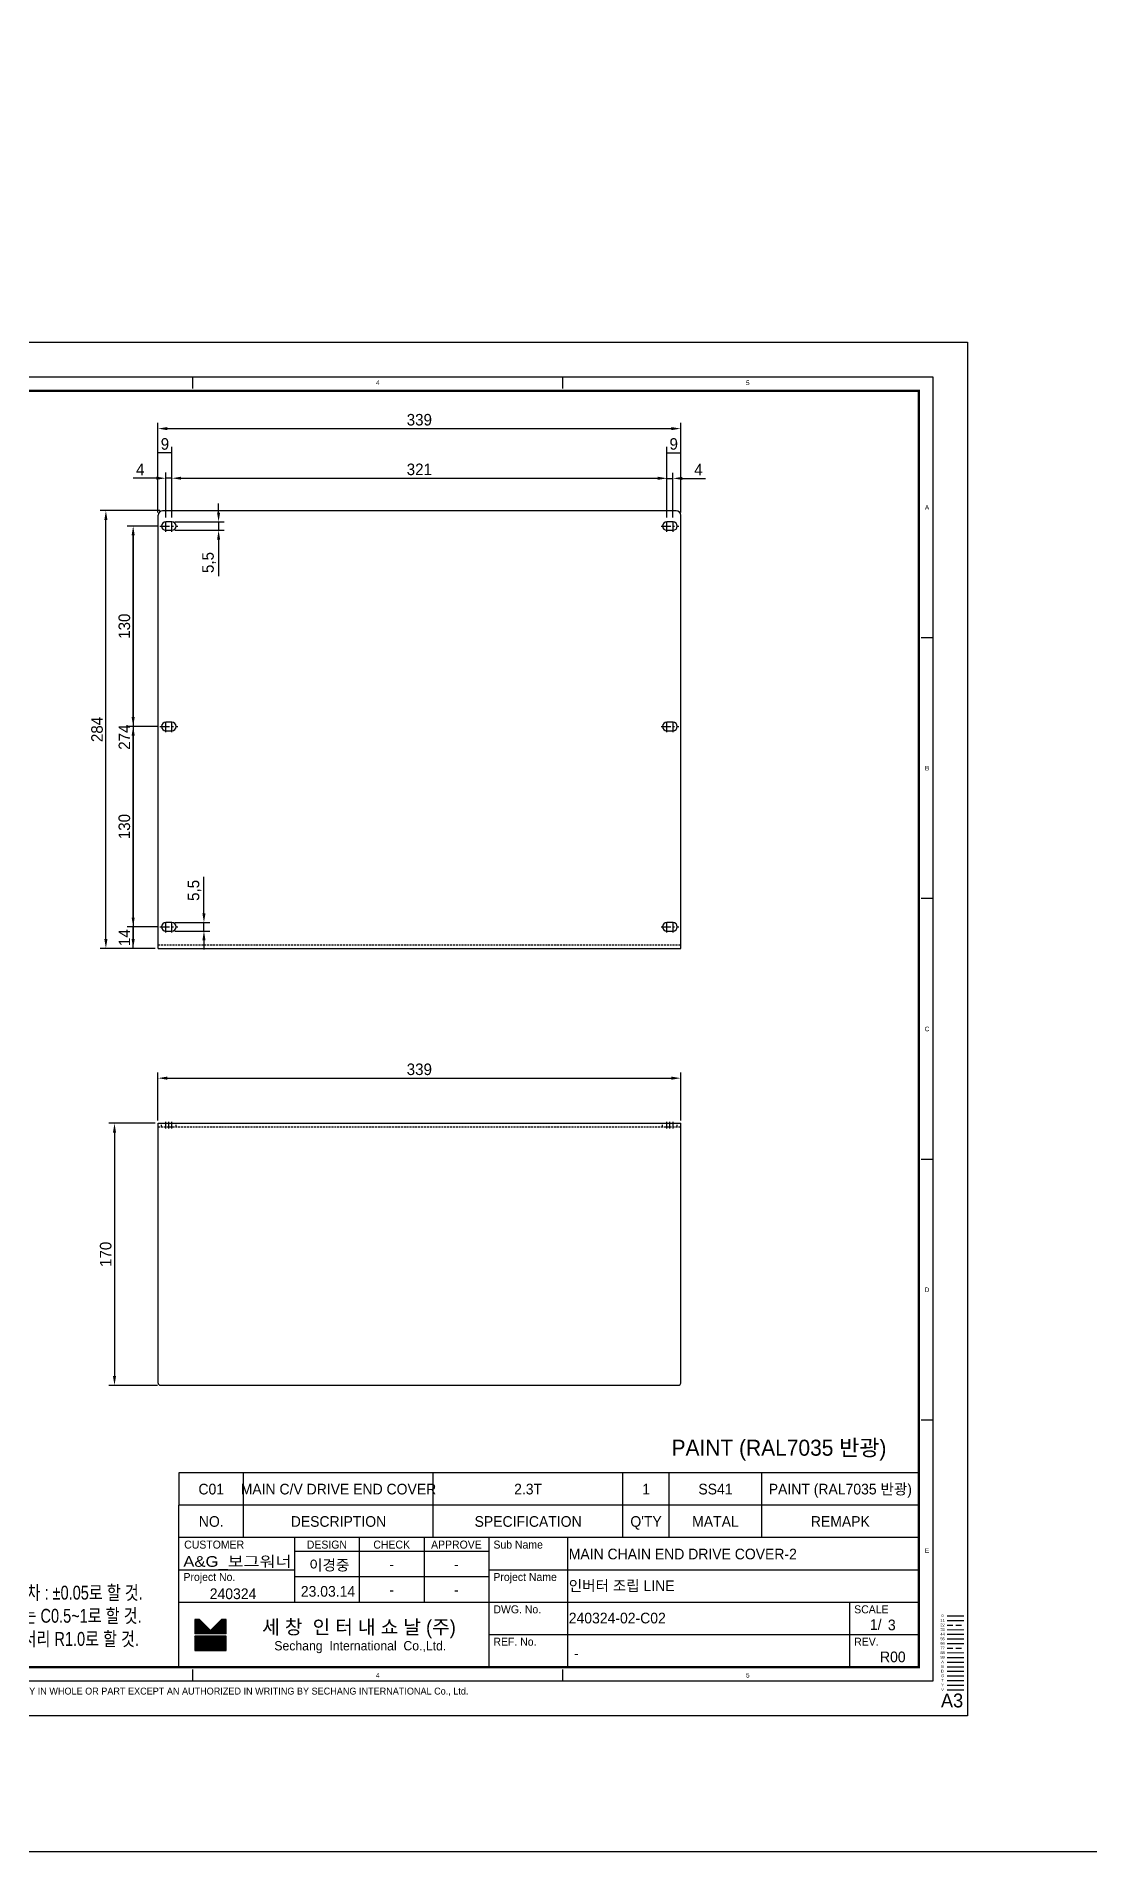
# Model space of a CAD drawing. Header units: inches. Extents: x 0 to 77285, y -118 to 40065.
# Drawn here: x 75646 to 76330, y 7894 to 9072 of the extents above; entities that cross this region are included whole.
import ezdxf
from ezdxf.enums import TextEntityAlignment as Align

# ---------------------------------------------------------------- set-up
doc = ezdxf.new("R2010")
doc.units = ezdxf.units.IN
doc.header["$LTSCALE"] = 5
doc.header["$MEASUREMENT"] = 0
for name, pattern in [('CENTER', [2, 1.25, -0.25, 0.25, -0.25]), ('HIDDEN', [0.375, 0.25, -0.125]), ('PHANTOM', [2.5, 1.25, -0.25, 0.25, -0.25, 0.25, -0.25])]:
    doc.linetypes.add(name, pattern=pattern)
for name, color, linetype in [('11', 1, 'CENTER'), ('22', 2, 'HIDDEN'), ('44', 4, 'Continuous'), ('55', 5, 'Continuous'), ('66', 6, 'PHANTOM'), ('77', 40, 'HIDDEN'), ('99', 181, 'Continuous'), ('A', 8, 'Continuous'), ('B', 123, 'Continuous'), ('D', 3, 'Continuous'), ('G', 231, 'Continuous'), ('T', 3, 'Continuous'), ('VV', 1, 'Continuous'), ('Y', 60, 'Continuous')]:
    doc.layers.add(name, color=color, linetype=linetype)
doc.layers.add('33', color=3, linetype='PHANTOM', lineweight=9)
doc.layers.add('88', color=35, linetype='Continuous', lineweight=5)
doc.styles.add('SCI', font='')
doc.styles.get('SCI').set_extended_font_data('Gulim')
doc.dimstyles.new('SCH', dxfattribs={"dimtxt": 2.5, "dimasz": 2, "dimexe": 1.25, "dimexo": 0.625, "dimtad": 1, "dimdec": 8, "dimtxsty": 'SCI', "dimcen": 2.5, "dimclrd": 4, "dimclre": 4, "dimclrt": 7, "dimadec": 8, "dimazin": 2, "dimtfac": 1, "dimtdec": 8, "dimtmove": 0, "dimatfit": 3, "dimfxl": 1, "dimarcsym": 0})

# ---------------------------------------------------------------- blocks, each defined once
blk = doc.blocks.new('J2')
for p, q in [((0, 2.25), (-2.6, 2.25)), ((-2.6, 2.25), (-1.3, 0)), ((-1.3, 0), (0, 2.25)), ((2.6, 2.25), (0, 2.25)), ((0, 2.25), (1.3, 0)), ((1.3, 0), (2.6, 2.25))]:
    blk.add_line(p, q)
blk = doc.blocks.new('J3')
for p, q in [((-3.9, 2.25), (-2.6, 0)), ((-1.3, 2.25), (-3.9, 2.25)), ((-2.6, 0), (-1.3, 2.25)), ((-1.3, 2.25), (0, 0)), ((1.3, 2.25), (-1.3, 2.25)), ((0, 0), (1.3, 2.25)), ((1.3, 2.25), (2.6, 0)), ((3.9, 2.25), (1.3, 2.25)), ((2.6, 0), (3.9, 2.25))]:
    blk.add_line(p, q)
blk = doc.blocks.new('A$C645fd8c3')
at = {"linetype": 'Continuous'}
h = blk.add_hatch(dxfattribs=at)
h.set_pattern_fill('ANSI31', color=5, scale=0.563055, style=0)
h.set_pattern_definition([(45, (-482.600826, -378.99261), (-0.04976753, 0.04976753), [])])
h.paths.add_polyline_path([(259.73, -279.27), (259.73, -276.17), (258.74, -276.17), (256.35, -278.56), (253.96, -276.17), (252.97, -276.17), (252.97, -279.27)])
h.paths.add_polyline_path([(252.97, -279.83), (252.97, -282.93), (259.73, -282.93), (259.73, -279.83)])
at = {"color": 2}
for p, q in [((12.5, -289.5), (12.5, -7.5)), ((12.5, -7.5), (412.5, -7.5)), ((92.5, -10), (92.5, -7.5)), ((172.5, -10), (172.5, -7.5)), ((252.5, -10), (252.5, -7.5)), ((332.5, -10), (332.5, -7.5)), ((412.5, -7.5), (412.5, -289.5)), ((15, -63.9), (12.5, -63.9)), ((412.5, -63.9), (410, -63.9)), ((15, -120.3), (12.5, -120.3)), ((412.5, -120.3), (410, -120.3)), ((15, -176.7), (12.5, -176.7)), ((412.5, -176.7), (410, -176.7)), ((15, -233.1), (12.5, -233.1)), ((412.5, -233.1), (410, -233.1)), ((412.5, -289.5), (12.5, -289.5)), ((92.5, -289.5), (92.5, -287)), ((172.5, -289.5), (172.5, -287)), ((252.5, -289.5), (252.5, -287)), ((332.5, -289.5), (332.5, -287))]:
    blk.add_line(p, q, dxfattribs=at)
at = {"color": 40}
for p, q in [((47.5, -18.5), (47.5, -10.5)), ((95.5, -18.5), (95.5, -10.5))]:
    blk.add_line(p, q, dxfattribs=at)
at = {"color": 7, "linetype": 'Continuous'}
blk.add_line((27.52, -27.62), (49.52, -27.62), dxfattribs=at)
for p, q in [((409.5, -244.5), (249.5, -244.5)), ((249.5, -244.5), (249.5, -251.5)), ((249.5, -286.5), (249.5, -251.5)), ((409.5, -251.5), (249.5, -251.5)), ((409.5, -258.5), (249.5, -258.5)), ((316.5, -258.5), (316.5, -286.5)), ((316.5, -261.5), (274.5, -261.5)), ((316.5, -267), (274.5, -267)), ((415.59, -275.4), (419.2, -275.4))]:
    blk.add_line(p, q)
at = {"color": 3}
for p, q in [((263.5, -251.5), (263.5, -244.5)), ((304.5, -251.5), (304.5, -244.5)), ((345.5, -251.5), (345.5, -244.5)), ((355.5, -251.5), (355.5, -244.5)), ((375.5, -251.5), (375.5, -244.5)), ((263.5, -258.5), (263.5, -251.5)), ((304.5, -258.5), (304.5, -251.5)), ((345.5, -258.5), (345.5, -251.5)), ((355.5, -258.5), (355.5, -251.5)), ((375.5, -258.5), (375.5, -251.5)), ((274.5, -258.5), (274.5, -272.5)), ((288.5, -258.5), (288.5, -272.5)), ((302.5, -258.5), (302.5, -272.5)), ((333.5, -258.5), (333.5, -286.5)), ((274.5, -265.5), (249.5, -265.5)), ((409.58, -265.5), (316.5, -265.5)), ((409.5, -272.5), (249.5, -272.5)), ((409.58, -279.5), (316.5, -279.5))]:
    blk.add_line(p, q, dxfattribs=at)
at = {"color": 5, "linetype": 'Continuous'}
for p, q in [((252.97, -276.17), (252.97, -279.27)), ((253.96, -276.17), (252.97, -276.17)), ((253.96, -276.17), (256.35, -278.56)), ((258.74, -276.17), (256.35, -278.56)), ((259.73, -276.17), (258.74, -276.17)), ((259.73, -279.27), (259.73, -276.17)), ((259.73, -279.27), (252.97, -279.27)), ((252.97, -279.83), (252.97, -282.93)), ((259.73, -279.83), (252.97, -279.83)), ((259.73, -282.93), (259.73, -279.83)), ((252.97, -282.93), (259.73, -282.93))]:
    blk.add_line(p, q, dxfattribs=at)
at = {"color": 40, "const_width": 0.5}
blk.add_lwpolyline([(15.5, -286.5), (15.5, -10.5), (409.5, -10.5), (409.5, -286.5)], close=True, dxfattribs=at)
at = {"color": 40}
blk.add_lwpolyline([(15.5, -18.5), (95.5, -18.5)], dxfattribs=at)
blk.add_lwpolyline([(33.52, -21.62, 1), (33.52, -33.62), (43.52, -33.62, 1), (43.52, -21.62)], format="xyb", close=True)
at = {"const_width": 0.257}
blk.add_lwpolyline([(193.31, -268.04), (209.91, -268.04)], dxfattribs=at)
at = {"color": 3}
blk.add_lwpolyline([(193.31, -267.35), (209.91, -267.35)], dxfattribs=at)
for centre, start, end in [((77.61, -27.99), 120, 240), ((91.22, -27.99), 300, 60)]:
    blk.add_arc(centre, 4.69, start, end)
at = {"layer": '11'}
blk.add_line((415.59, -276.4), (419.2, -276.4), dxfattribs=at)
at = {"layer": '22'}
blk.add_line((415.59, -277.4), (419.2, -277.4), dxfattribs=at)
at = {"layer": '33'}
blk.add_line((415.59, -278.4), (419.2, -278.4), dxfattribs=at)
at = {"layer": '44'}
blk.add_line((415.59, -279.4), (419.2, -279.4), dxfattribs=at)
at = {"layer": '55'}
blk.add_line((415.59, -280.4), (419.2, -280.4), dxfattribs=at)
at = {"layer": '66'}
blk.add_line((415.59, -281.4), (419.2, -281.4), dxfattribs=at)
at = {"layer": '77'}
blk.add_line((415.59, -282.4), (419.2, -282.4), dxfattribs=at)
at = {"layer": '88'}
blk.add_line((415.59, -283.4), (419.2, -283.4), dxfattribs=at)
at = {"layer": '99'}
blk.add_line((415.59, -284.4), (419.2, -284.4), dxfattribs=at)
at = {"layer": 'A'}
blk.add_line((415.59, -285.4), (419.2, -285.4), dxfattribs=at)
at = {"layer": 'B'}
blk.add_line((415.59, -286.4), (419.2, -286.4), dxfattribs=at)
at = {"layer": 'D'}
blk.add_line((415.59, -287.4), (419.2, -287.4), dxfattribs=at)
at = {"layer": 'Defpoints', "color": 1}
blk.add_lwpolyline([(0, -297), (0, 0), (420, 0), (420, -297)], close=True, dxfattribs=at)
at = {"layer": 'G'}
blk.add_line((415.59, -288.4), (419.2, -288.4), dxfattribs=at)
at = {"layer": 'T'}
for p, q in [((394.5, -272.5), (394.5, -286.5)), ((415.59, -289.4), (419.2, -289.4))]:
    blk.add_line(p, q, dxfattribs=at)
at = {"layer": 'VV'}
blk.add_line((415.59, -291.4), (419.2, -291.4), dxfattribs=at)
at = {"layer": 'Y'}
blk.add_line((415.59, -290.4), (419.2, -290.4), dxfattribs=at)
at = {"xscale": 2.34375, "yscale": 2.34375, "zscale": 2.34375}
for name, p in [('J2', (62.5, -31.03)), ('J3', (84.42, -31.03))]:
    blk.add_blockref(name, p, dxfattribs=at)
at = {"color": 2, "style": 'SCI'}
for s, p in [('1', (52.5, -8.75)), ('2', (132.5, -8.75)), ('3', (212.5, -8.75)), ('4', (292.5, -8.75)), ('5', (372.5, -8.75)), ('A', (13.75, -35.7)), ('A', (411.25, -35.7)), ('B', (13.75, -92.1)), ('B', (411.25, -92.1)), ('C', (13.75, -148.5)), ('C', (411.25, -148.5)), ('D', (13.75, -204.9)), ('D', (411.25, -204.9)), ('E', (13.75, -261.3)), ('E', (411.25, -261.3)), ('E', (411.25, -261.3)), ('1', (52.5, -288.25)), ('2', (132.5, -288.25)), ('3', (212.5, -288.25)), ('4', (292.5, -288.25)), ('5', (372.5, -288.25))]:
    blk.add_text(s, height=1, dxfattribs=at).set_placement(p, align=Align.MIDDLE_CENTER)
at = {"style": 'SCI'}
for s, height, p in [('Project No.', 4, (31.5, -14.5)), (',', 5.86, (69.61, -29.14)), ('NO.', 2.308, (256.5, -255)), ('DESCRIPTION', 2.3077, (284, -255)), ('SPECIFICATION', 2.3077, (325, -255)), ("Q'TY", 2.308, (350.5, -255)), ('MATAL', 2.308, (365.5, -255)), ('REMAPK', 2.308, (392.5, -255)), ('DESIGN', 1.731, (281.5, -260)), ('이경중', 2.308, (282, -264.44)), ('CHECK', 1.731, (295.5, -260)), ('APPROVE', 1.731, (309.5, -260)), ('-', 2.31, (295.5, -264.25)), ('-', 2.31, (309.5, -264.25)), ('세 창  인 터 내 쇼 날 (주)', 3.0296, (288.44, -277.82)), ('0', 0.6, (414.6, -275.37)), ('Sechang  International  Co.,Ltd.', 2.0198, (288.72, -281.87))]:
    blk.add_text(s, height=height, dxfattribs=at).set_placement(p, align=Align.MIDDLE_CENTER)
for s, height, p in [('Sub Name', 1.731, (317.5, -260)), ('CUSTOMER', 1.731, (250.65, -260)), ('Project No.', 1.7308, (250.5, -267)), ('Project Name', 1.7308, (317.5, -267)), ('DWG. No.', 1.731, (317.5, -274)), ('SCALE', 1.731, (395.5, -274)), ('REF. No.', 1.731, (317.5, -281)), ('REV.', 1.731, (395.5, -281))]:
    blk.add_text(s, height=height, dxfattribs=at).set_placement(p, align=Align.MIDDLE_LEFT)
at = {"color": 40, "style": 'SCI'}
for s, height, p in [('-', 2.31, (295.5, -269.75)), ('-', 2.31, (309.5, -269.75)), ('1/', 2.308, (400.15, -277.29))]:
    blk.add_text(s, height=height, dxfattribs=at).set_placement(p, align=Align.MIDDLE_CENTER)
at = {"color": 3, "linetype": 'Continuous', "style": 'SCI'}
for s, p in [('THIS DRAWING CONTAINS CONFIDENTIAL INFORMATION PROPRIETARY TO SECHANG INTERNATIONAL Co., Ltd  ', (12.11, -292.46)), ('IT MUST NOT BE REPRODUCED OR DISCLOSED TO OTHERS OR USED IN ANY OTHER WAY IN WHOLE OR PART EXCEPT AN AUTHORIZED IN WRITING BY SECHANG INTERNATIONAL Co., Ltd.', (131.88, -292.43))]:
    blk.add_text(s, height=1.5, dxfattribs=at).set_placement(p)
at = {"color": 2, "style": 'SCI'}
blk.add_text('A3', height=3, dxfattribs=at).set_placement((419.05, -296.11), align=Align.BOTTOM_RIGHT)
at = {"color": 40, "insert": (196.28, -263.89), "char_height": 3, "attachment_point": 1, "style": 'SCI'}
blk.add_mtext_dynamic_manual_height_columns('NOTE{\\W0.8;\\P1. 일반 가공 공차 : %%P0.05로 할 것.\\P2. 일반 모따기는 C0.5~1로 할 것.\\P3. 지시없는 모서리 R1.0로 할 것.}', width=205.982, gutter_width=1.29, heights=[0], dxfattribs=at)
at = {"layer": '11', "style": 'SCI'}
blk.add_text('11', height=0.6, dxfattribs=at).set_placement((414.6, -276.37), align=Align.MIDDLE_CENTER)
at = {"layer": '22', "style": 'SCI'}
blk.add_text('22', height=0.6, dxfattribs=at).set_placement((414.6, -277.37), align=Align.MIDDLE_CENTER)
at = {"layer": '33', "style": 'SCI'}
blk.add_text('33', height=0.6, dxfattribs=at).set_placement((414.6, -278.37), align=Align.MIDDLE_CENTER)
at = {"layer": '44', "style": 'SCI'}
blk.add_text('44', height=0.6, dxfattribs=at).set_placement((414.6, -279.37), align=Align.MIDDLE_CENTER)
at = {"layer": '55', "style": 'SCI'}
blk.add_text('55', height=0.6, dxfattribs=at).set_placement((414.6, -280.37), align=Align.MIDDLE_CENTER)
at = {"layer": '66', "style": 'SCI'}
blk.add_text('66', height=0.6, dxfattribs=at).set_placement((414.6, -281.37), align=Align.MIDDLE_CENTER)
at = {"layer": '77', "style": 'SCI'}
blk.add_text('77', height=0.6, dxfattribs=at).set_placement((414.6, -282.37), align=Align.MIDDLE_CENTER)
at = {"layer": '88', "style": 'SCI'}
blk.add_text('88', height=0.6, dxfattribs=at).set_placement((414.6, -283.37), align=Align.MIDDLE_CENTER)
at = {"layer": '99', "style": 'SCI'}
blk.add_text('99', height=0.6, dxfattribs=at).set_placement((414.6, -284.37), align=Align.MIDDLE_CENTER)
at = {"layer": 'A', "style": 'SCI'}
blk.add_text('A', height=0.6, dxfattribs=at).set_placement((414.6, -285.37), align=Align.MIDDLE_CENTER)
at = {"layer": 'B', "style": 'SCI'}
blk.add_text('B', height=0.6, dxfattribs=at).set_placement((414.6, -286.37), align=Align.MIDDLE_CENTER)
at = {"layer": 'D', "style": 'SCI'}
blk.add_text('D', height=0.6, dxfattribs=at).set_placement((414.6, -287.37), align=Align.MIDDLE_CENTER)
at = {"layer": 'G', "style": 'SCI'}
blk.add_text('G', height=0.6, dxfattribs=at).set_placement((414.6, -288.37), align=Align.MIDDLE_CENTER)
at = {"layer": 'T', "style": 'SCI'}
blk.add_text('T', height=0.6, dxfattribs=at).set_placement((414.6, -289.37), align=Align.MIDDLE_CENTER)
at = {"layer": 'VV', "style": 'SCI'}
blk.add_text('V', height=0.6, dxfattribs=at).set_placement((414.6, -291.37), align=Align.MIDDLE_CENTER)
at = {"layer": 'Y', "style": 'SCI'}
blk.add_text('Y', height=0.6, dxfattribs=at).set_placement((414.6, -290.37), align=Align.MIDDLE_CENTER)
blk = doc.blocks.new('*D1231')
at = {"color": 4, "lineweight": -2, "transparency": 16777216}
for p, q in [((75725.4, 8368.3), (75725.4, 8399.4)), ((76064.4, 8368.3), (76064.4, 8399.4)), ((75731.4, 8395.7), (76058.4, 8395.7))]:
    blk.add_line(p, q, dxfattribs=at)
at = {"color": 4, "transparency": 16777216}
for points in [[(75731.4, 8396.7), (75731.4, 8394.7), (75725.4, 8395.7)], [(76058.4, 8396.7), (76058.4, 8394.7), (76064.4, 8395.7)]]:
    blk.add_solid(points, dxfattribs=at)
at = {"layer": 'Defpoints', "color": 0, "transparency": 16777216}
for p in [(76064.4, 8395.7), (75725.4, 8366.4), (76064.4, 8366.4)]:
    blk.add_point(p, dxfattribs=at)
at = {"color": 7, "transparency": 16777216, "insert": (75894.9, 8401.4), "char_height": 7.5, "attachment_point": 5, "style": 'SCI'}
blk.add_mtext('339', dxfattribs=at)
blk = doc.blocks.new('*D1232')
at = {"color": 4, "lineweight": -2, "transparency": 16777216}
for p, q in [((75723.6, 8366.4), (75693.5, 8366.4)), ((75697.2, 8360.4), (75697.2, 8202.4)), ((75725.1, 8196.4), (75693.5, 8196.4))]:
    blk.add_line(p, q, dxfattribs=at)
at = {"color": 4, "transparency": 16777216}
for points in [[(75696.2, 8360.4), (75698.2, 8360.4), (75697.2, 8366.4)], [(75696.2, 8202.4), (75698.2, 8202.4), (75697.2, 8196.4)]]:
    blk.add_solid(points, dxfattribs=at)
at = {"layer": 'Defpoints', "color": 0, "transparency": 16777216}
for p in [(75725.4, 8366.4), (75697.2, 8196.4), (75726.9, 8196.4)]:
    blk.add_point(p, dxfattribs=at)
at = {"color": 7, "transparency": 16777216, "insert": (75691.5, 8281.4), "char_height": 7.5, "attachment_point": 5, "rotation": 90, "style": 'SCI'}
blk.add_mtext('170', dxfattribs=at)
blk = doc.blocks.new('*D1233')
at = {"color": 4, "lineweight": -2, "transparency": 16777216}
for p, q in [((75724.8, 8493.9), (75705.5, 8493.9)), ((75709.3, 8479.9), (75709.3, 8493.9)), ((75723.6, 8479.9), (75705.5, 8479.9))]:
    blk.add_line(p, q, dxfattribs=at)
at = {"layer": 'Defpoints', "color": 0, "transparency": 16777216}
for p in [(75709.3, 8493.9), (75726.7, 8493.9), (75725.4, 8479.9)]:
    blk.add_point(p, dxfattribs=at)
at = {"color": 7, "transparency": 16777216, "insert": (75703.6, 8486.9), "char_height": 7.5, "attachment_point": 5, "rotation": 90, "style": 'SCI'}
blk.add_mtext('14', dxfattribs=at)
blk = doc.blocks.new('*D1234')
at = {"color": 4, "lineweight": -2, "transparency": 16777216}
for p, q in [((75724.8, 8623.9), (75705.5, 8623.9)), ((75709.3, 8499.9), (75709.3, 8617.9)), ((75724.8, 8493.9), (75705.5, 8493.9))]:
    blk.add_line(p, q, dxfattribs=at)
at = {"color": 4, "transparency": 16777216}
for points in [[(75708.3, 8617.9), (75710.3, 8617.9), (75709.3, 8623.9)], [(75708.3, 8499.9), (75710.3, 8499.9), (75709.3, 8493.9)]]:
    blk.add_solid(points, dxfattribs=at)
at = {"layer": 'Defpoints', "color": 0, "transparency": 16777216}
for p in [(75709.3, 8623.9), (75726.7, 8623.9), (75726.7, 8493.9)]:
    blk.add_point(p, dxfattribs=at)
at = {"color": 7, "transparency": 16777216, "insert": (75703.6, 8558.9), "char_height": 7.5, "attachment_point": 5, "rotation": 90, "style": 'SCI'}
blk.add_mtext('130', dxfattribs=at)
blk = doc.blocks.new('*D1235')
at = {"color": 4, "lineweight": -2, "transparency": 16777216}
for p, q in [((75724.8, 8753.9), (75705.5, 8753.9)), ((75709.3, 8629.9), (75709.3, 8747.9)), ((75724.8, 8623.9), (75705.5, 8623.9))]:
    blk.add_line(p, q, dxfattribs=at)
at = {"color": 4, "transparency": 16777216}
for points in [[(75708.3, 8747.9), (75710.3, 8747.9), (75709.3, 8753.9)], [(75708.3, 8629.9), (75710.3, 8629.9), (75709.3, 8623.9)]]:
    blk.add_solid(points, dxfattribs=at)
at = {"layer": 'Defpoints', "color": 0, "transparency": 16777216}
for p in [(75709.3, 8753.9), (75726.7, 8753.9), (75726.7, 8623.9)]:
    blk.add_point(p, dxfattribs=at)
at = {"color": 7, "transparency": 16777216, "insert": (75703.6, 8688.9), "char_height": 7.5, "attachment_point": 5, "rotation": 90, "style": 'SCI'}
blk.add_mtext('130', dxfattribs=at)
blk = doc.blocks.new('*D1236')
at = {"color": 4, "lineweight": -2, "transparency": 16777216}
for p, q in [((75724.8, 8753.9), (75705.5, 8753.9)), ((75709.3, 8747.9), (75709.3, 8485.9)), ((75723.6, 8479.9), (75705.5, 8479.9))]:
    blk.add_line(p, q, dxfattribs=at)
at = {"color": 4, "transparency": 16777216}
for points in [[(75708.3, 8747.9), (75710.3, 8747.9), (75709.3, 8753.9)], [(75708.3, 8485.9), (75710.3, 8485.9), (75709.3, 8479.9)]]:
    blk.add_solid(points, dxfattribs=at)
at = {"layer": 'Defpoints', "color": 0, "transparency": 16777216}
for p in [(75726.7, 8753.9), (75709.3, 8479.9), (75725.4, 8479.9)]:
    blk.add_point(p, dxfattribs=at)
at = {"color": 7, "transparency": 16777216, "insert": (75703.6, 8616.9), "char_height": 7.5, "attachment_point": 5, "rotation": 90, "style": 'SCI'}
blk.add_mtext('274', dxfattribs=at)
blk = doc.blocks.new('*D1237')
at = {"color": 4, "lineweight": -2, "transparency": 16777216}
for p, q in [((75726.6, 8763.9), (75687.9, 8763.9)), ((75691.6, 8485.9), (75691.6, 8757.9)), ((75723.6, 8479.9), (75687.9, 8479.9))]:
    blk.add_line(p, q, dxfattribs=at)
at = {"color": 4, "transparency": 16777216}
for points in [[(75690.6, 8757.9), (75692.6, 8757.9), (75691.6, 8763.9)], [(75690.6, 8485.9), (75692.6, 8485.9), (75691.6, 8479.9)]]:
    blk.add_solid(points, dxfattribs=at)
at = {"layer": 'Defpoints', "color": 0, "transparency": 16777216}
for p in [(75691.6, 8763.9), (75728.4, 8763.9), (75725.4, 8479.9)]:
    blk.add_point(p, dxfattribs=at)
at = {"color": 7, "transparency": 16777216, "insert": (75685.9, 8621.9), "char_height": 7.5, "attachment_point": 5, "rotation": 90, "style": 'SCI'}
blk.add_mtext('284', dxfattribs=at)
blk = doc.blocks.new('*D1238')
at = {"color": 4, "lineweight": -2, "transparency": 16777216}
for p, q in [((75734.4, 8759.5), (75734.4, 8788.6)), ((76055.4, 8759.5), (76055.4, 8788.6)), ((75740.4, 8784.9), (76049.4, 8784.9))]:
    blk.add_line(p, q, dxfattribs=at)
at = {"color": 4, "transparency": 16777216}
for points in [[(75740.4, 8785.9), (75740.4, 8783.9), (75734.4, 8784.9)], [(76049.4, 8785.9), (76049.4, 8783.9), (76055.4, 8784.9)]]:
    blk.add_solid(points, dxfattribs=at)
at = {"layer": 'Defpoints', "color": 0, "transparency": 16777216}
for p in [(76055.4, 8784.9), (75734.4, 8757.6), (76055.4, 8757.6)]:
    blk.add_point(p, dxfattribs=at)
at = {"color": 7, "transparency": 16777216, "insert": (75894.9, 8790.6), "char_height": 7.5, "attachment_point": 5, "style": 'SCI'}
blk.add_mtext('321', dxfattribs=at)
blk = doc.blocks.new('*D1239')
at = {"color": 4, "lineweight": -2, "transparency": 16777216}
for p, q in [((76055.4, 8759.5), (76055.4, 8788.5)), ((76059.4, 8759.5), (76059.4, 8788.5)), ((76049.4, 8784.8), (76043.4, 8784.8)), ((76055.4, 8784.8), (76059.4, 8784.8)), ((76065.4, 8784.8), (76080.4, 8784.8))]:
    blk.add_line(p, q, dxfattribs=at)
at = {"color": 4, "transparency": 16777216}
for points in [[(76049.4, 8785.8), (76049.4, 8783.8), (76055.4, 8784.8)], [(76065.4, 8785.8), (76065.4, 8783.8), (76059.4, 8784.8)]]:
    blk.add_solid(points, dxfattribs=at)
at = {"layer": 'Defpoints', "color": 0, "transparency": 16777216}
for p in [(76059.4, 8784.8), (76055.4, 8757.6), (76059.4, 8757.6)]:
    blk.add_point(p, dxfattribs=at)
at = {"color": 7, "transparency": 16777216, "insert": (76075.9, 8790.5), "char_height": 7.5, "attachment_point": 5, "style": 'SCI'}
blk.add_mtext('4', dxfattribs=at)
blk = doc.blocks.new('*D1240')
at = {"color": 4, "lineweight": -2, "transparency": 16777216}
for p, q in [((75730.4, 8759.5), (75730.4, 8788.6)), ((75734.4, 8759.5), (75734.4, 8788.6)), ((75724.4, 8784.9), (75709.4, 8784.9)), ((75734.4, 8784.9), (75730.4, 8784.9)), ((75740.4, 8784.9), (75746.4, 8784.9))]:
    blk.add_line(p, q, dxfattribs=at)
at = {"color": 4, "transparency": 16777216}
for points in [[(75724.4, 8785.9), (75724.4, 8783.9), (75730.4, 8784.9)], [(75740.4, 8785.9), (75740.4, 8783.9), (75734.4, 8784.9)]]:
    blk.add_solid(points, dxfattribs=at)
at = {"layer": 'Defpoints', "color": 0, "transparency": 16777216}
for p in [(75730.4, 8784.9), (75730.4, 8757.6), (75734.4, 8757.6)]:
    blk.add_point(p, dxfattribs=at)
at = {"color": 7, "transparency": 16777216, "insert": (75713.9, 8790.6), "char_height": 7.5, "attachment_point": 5, "style": 'SCI'}
blk.add_mtext('4', dxfattribs=at)
blk = doc.blocks.new('*D1241')
at = {"color": 4, "lineweight": -2, "transparency": 16777216}
for p, q in [((75725.4, 8762.7), (75725.4, 8820.8)), ((75731.4, 8817.1), (76058.4, 8817.1)), ((76064.4, 8762.7), (76064.4, 8820.8))]:
    blk.add_line(p, q, dxfattribs=at)
at = {"color": 4, "transparency": 16777216}
for points in [[(75731.4, 8818.1), (75731.4, 8816.1), (75725.4, 8817.1)], [(76058.4, 8818.1), (76058.4, 8816.1), (76064.4, 8817.1)]]:
    blk.add_solid(points, dxfattribs=at)
at = {"layer": 'Defpoints', "color": 0, "transparency": 16777216}
for p in [(76064.4, 8817.1), (75725.4, 8760.9), (76064.4, 8760.9)]:
    blk.add_point(p, dxfattribs=at)
at = {"color": 7, "transparency": 16777216, "insert": (75894.9, 8822.8), "char_height": 7.5, "attachment_point": 5, "style": 'SCI'}
blk.add_mtext('339', dxfattribs=at)
blk = doc.blocks.new('*D1242')
at = {"color": 4, "lineweight": -2, "transparency": 16777216}
for p, q in [((75725.4, 8762.7), (75725.4, 8805.2)), ((75734.4, 8801.4), (75725.4, 8801.4)), ((75734.4, 8759.5), (75734.4, 8805.2))]:
    blk.add_line(p, q, dxfattribs=at)
at = {"layer": 'Defpoints', "color": 0, "transparency": 16777216}
for p in [(75725.4, 8801.4), (75725.4, 8760.9), (75734.4, 8757.6)]:
    blk.add_point(p, dxfattribs=at)
at = {"color": 7, "transparency": 16777216, "insert": (75729.9, 8807.1), "char_height": 7.5, "attachment_point": 5, "style": 'SCI'}
blk.add_mtext('9', dxfattribs=at)
blk = doc.blocks.new('*D1243')
at = {"color": 4, "lineweight": -2, "transparency": 16777216}
for p, q in [((76055.4, 8759.5), (76055.4, 8805.2)), ((76055.4, 8801.4), (76064.4, 8801.4)), ((76064.4, 8762.7), (76064.4, 8805.2))]:
    blk.add_line(p, q, dxfattribs=at)
at = {"layer": 'Defpoints', "color": 0, "transparency": 16777216}
for p in [(76064.4, 8801.4), (76055.4, 8757.6), (76064.4, 8760.9)]:
    blk.add_point(p, dxfattribs=at)
at = {"color": 7, "transparency": 16777216, "insert": (76059.9, 8807.1), "char_height": 7.5, "attachment_point": 5, "style": 'SCI'}
blk.add_mtext('9', dxfattribs=at)
blk = doc.blocks.new('*D1250')
at = {"color": 4, "lineweight": -2, "transparency": 16777216}
for p, q in [((75764.7, 8762.6), (75764.7, 8768.6)), ((75736.3, 8756.6), (75768.4, 8756.6)), ((75736.3, 8751.1), (75768.4, 8751.1)), ((75764.7, 8756.6), (75764.7, 8751.1)), ((75764.7, 8745.1), (75764.7, 8721.4))]:
    blk.add_line(p, q, dxfattribs=at)
at = {"color": 4, "transparency": 16777216}
for points in [[(75763.7, 8762.6), (75765.7, 8762.6), (75764.7, 8756.6)], [(75763.7, 8745.1), (75765.7, 8745.1), (75764.7, 8751.1)]]:
    blk.add_solid(points, dxfattribs=at)
at = {"layer": 'Defpoints', "color": 0, "transparency": 16777216}
for p in [(75734.4, 8756.6), (75734.4, 8751.1), (75764.7, 8751.1)]:
    blk.add_point(p, dxfattribs=at)
at = {"color": 7, "transparency": 16777216, "insert": (75758.5, 8730.2), "char_height": 7.5, "attachment_point": 5, "rotation": 90, "style": 'SCI'}
blk.add_mtext('5,5', dxfattribs=at)
blk = doc.blocks.new('*D1251')
at = {"color": 4, "lineweight": -2, "transparency": 16777216}
for p, q in [((75755.2, 8502.6), (75755.2, 8526.3)), ((75736.3, 8496.6), (75759, 8496.6)), ((75755.2, 8491.1), (75755.2, 8496.6)), ((75736.3, 8491.1), (75759, 8491.1)), ((75755.2, 8485.1), (75755.2, 8479.1))]:
    blk.add_line(p, q, dxfattribs=at)
at = {"color": 4, "transparency": 16777216}
for points in [[(75754.2, 8502.6), (75756.2, 8502.6), (75755.2, 8496.6)], [(75754.2, 8485.1), (75756.2, 8485.1), (75755.2, 8491.1)]]:
    blk.add_solid(points, dxfattribs=at)
at = {"layer": 'Defpoints', "color": 0, "transparency": 16777216}
for p in [(75734.4, 8496.6), (75755.2, 8496.6), (75734.4, 8491.1)]:
    blk.add_point(p, dxfattribs=at)
at = {"color": 7, "transparency": 16777216, "insert": (75749.1, 8517.5), "char_height": 7.5, "attachment_point": 5, "rotation": 90, "style": 'SCI'}
blk.add_mtext('5,5', dxfattribs=at)
blk = doc.blocks.new('A$Cb4538526')
for p, q in [((-202, 0), (137, 0)), ((-202, -168.5), (-202, 0)), ((137, -168.5), (137, 0)), ((-200.5, -170), (135.5, -170))]:
    blk.add_line(p, q)
for centre, start, end in [((-200.5, -168.5), 180, 270), ((135.5, -168.5), 270, 0)]:
    blk.add_arc(centre, 1.5, start, end)
at = {"layer": '11'}
for p, q in [((-197, -3.3), (-197, 1)), ((-195, -3.3), (-195, 1)), ((-193, -3.3), (-193, 1)), ((128, -3.3), (128, 1)), ((130, -3.3), (130, 1)), ((132, -3.3), (132, 1))]:
    blk.add_line(p, q, dxfattribs=at)
at = {"layer": '22'}
for p, q in [((-199.75, -2.3), (-199.75, 0)), ((-190.25, -2.3), (-190.25, 0)), ((125.25, -2.3), (125.25, 0)), ((134.75, -2.3), (134.75, 0)), ((-202, -2.3), (137, -2.3))]:
    blk.add_line(p, q, dxfattribs=at)
blk = doc.blocks.new('A$C5267e020')
for p, q in [((134, 284), (-199, 284)), ((-202, 0), (-202, 281)), ((137, 0), (137, 281)), ((-202, 0), (137, 0))]:
    blk.add_line(p, q)
for points in [[(-197, 276.75, 1), (-197, 271.25), (-193, 271.25, 1), (-193, 276.75)], [(128, 276.75, 1), (128, 271.25), (132, 271.25, 1), (132, 276.75)], [(-197, 146.75, 1), (-197, 141.25), (-193, 141.25, 1), (-193, 146.75)], [(128, 146.75, 1), (128, 141.25), (132, 141.25, 1), (132, 146.75)], [(-197, 16.75, 1), (-197, 11.25), (-193, 11.25, 1), (-193, 16.75)], [(128, 16.75, 1), (128, 11.25), (132, 11.25, 1), (132, 16.75)]]:
    blk.add_lwpolyline(points, format="xyb", close=True)
for centre, start, end in [((-199, 281), 90, 180), ((134, 281), 0, 90)]:
    blk.add_arc(centre, 3, start, end)
at = {"layer": '11'}
for p, q in [((-200.75, 274), (-189.25, 274)), ((-197, 270.25), (-197, 277.75)), ((-193, 270.25), (-193, 277.75)), ((124.25, 274), (135.75, 274)), ((128, 270.25), (128, 277.75)), ((132, 270.25), (132, 277.75)), ((-200.75, 144), (-189.25, 144)), ((-197, 140.25), (-197, 147.75)), ((-193, 140.25), (-193, 147.75)), ((124.25, 144), (135.75, 144)), ((128, 140.25), (128, 147.75)), ((132, 140.25), (132, 147.75)), ((-200.75, 14), (-189.25, 14)), ((-197, 10.25), (-197, 17.75)), ((-193, 10.25), (-193, 17.75)), ((124.25, 14), (135.75, 14)), ((128, 10.25), (128, 17.75)), ((132, 10.25), (132, 17.75))]:
    blk.add_line(p, q, dxfattribs=at)
at = {"layer": '22'}
blk.add_line((-202, 2.3), (137, 2.3), dxfattribs=at)

msp = doc.modelspace()

# ---------------------------------------------------------------- linework, layer by layer
msp.add_lwpolyline([(71242.24907534, 10249.29398059), (77285.27826116, 10249.29398059), (77285.27826116, 7893.88231842), (71242.24907534, 7893.88231842)], close=True)

# ---------------------------------------------------------------- block references
at = {"color": 3, "xscale": 3, "yscale": 3, "zscale": 3}
msp.add_blockref('A$C645fd8c3', (74990.44635244, 8873.10531392), dxfattribs=at)
for name, p in [('A$C5267e020', (75927.42742475, 8479.85209872)), ('A$Cb4538526', (75927.42742475, 8366.43080246))]:
    msp.add_blockref(name, p)

# ---------------------------------------------------------------- texts
at = {"style": 'SCI'}
for s, height, p in [('PAINT (RAL7035 반광)', 10.3846153846, (76128.15291766, 8155.95774539)), ('C01', 6.923076923, (75759.94635244, 8129.10531392)), ('MAIN C/V DRIVE END COVER', 6.9230769231, (75842.44635244, 8129.10531392)), ('2.3T', 6.923076923, (75965.44635244, 8129.10531392)), ('1', 6.92307692, (76041.94635244, 8129.10531392)), ('SS41', 6.923076923, (76086.94635244, 8129.10531392)), ('PAINT (RAL7035 반광)', 6.9230769231, (76167.94635244, 8129.10531392))]:
    msp.add_text(s, height=height, dxfattribs=at).set_placement(p, align=Align.MIDDLE_CENTER)
at = {"color": 40, "style": 'SCI', "width": 1.12551}
msp.add_text('A&G_보그워너', height=6.923076923, dxfattribs=at).set_placement((75741.8188467, 8078.69218315), (75811.9675075, 8078.69218315), align=Align.FIT)
at = {"color": 40, "style": 'SCI'}
for s, height, p in [('MAIN CHAIN END DRIVE COVER-2', 6.9230769231, (75991.80750641, 8086.99287337)), ('인버터 조립 LINE', 6.9230769231, (75991.80750641, 8066.45441183)), ('240324-02-C02', 6.9230769231, (75991.80750641, 8045.45441183)), ('3', 6.92307692, (76198.81817125, 8041.00916008)), ('-', 6.92307692, (75995.13351381, 8022.60531392))]:
    msp.add_text(s, height=height, dxfattribs=at).set_placement(p, align=Align.MIDDLE_LEFT)
for s, p in [('240324', (75774.07592018, 8061.20146777)), ('23.03.14', (75835.6750977, 8062.75916008)), ('R00', (76201.98481398, 8020.23992931))]:
    msp.add_text(s, height=6.923076923, dxfattribs=at).set_placement(p, align=Align.MIDDLE_CENTER)

# ---------------------------------------------------------------- dimensions: what is measured, and where the dimension line sits
for base, p1, p2, picture, middle in [((76064.4274247515, 8817.0860671591), (75725.4274247515, 8760.8520987169), (76064.4274247515, 8760.8520987169), '*D1241', (75894.9274247515, 8822.8059406611)), ((75725.4274247515, 8801.4045412988), (75734.4274247515, 8757.6020987169), (75725.4274247515, 8760.8520987169), '*D1242', (75729.9274247515, 8807.1244148008)), ((76064.4274247515, 8801.4045412988), (76055.4274247514, 8757.6020987169), (76064.4274247515, 8760.8520987169), '*D1243', (76059.9274247514, 8807.1244148008)), ((75730.42742475, 8784.88120278), (75734.42742475, 8757.60209872), (75730.42742475, 8757.60209872), '*D1240', (75713.92592675, 8790.60606963)), ((76055.4274247514, 8784.8812027829), (75734.4274247515, 8757.6020987169), (76055.4274247514, 8757.6020987169), '*D1238', (75894.9274247514, 8790.6110629693)), ((76059.42742475, 8784.79257835), (76055.42742475, 8757.60209872), (76059.42742475, 8757.60209872), '*D1239', (76075.92892275, 8790.51744519)), ((76064.4274247515, 8395.6890507082), (75725.4274247515, 8366.4308024624), (76064.4274247515, 8366.4308024624), '*D1231', (75894.9274247515, 8401.4089242102))]:
    dim = msp.add_linear_dim(base=base, p1=p1, p2=p2, dimstyle='SCH', override={"dimscale": 3, "dimcen": 1})
    dim.commit()
    dim.dimension.update_dxf_attribs({"geometry": picture, "text_midpoint": middle})
for base, p1, p2, override, picture, middle in [((75691.619878256, 8763.8520987169), (75725.4274247515, 8479.8520987169), (75728.4274247515, 8763.8520987169), {"dimscale": 3, "dimcen": 1}, '*D1237', (75685.8950114117, 8621.8520987169)), ((75764.6922661717, 8751.1020987169), (75734.4274247515, 8756.6020987169), (75734.4274247515, 8751.1020987169), {"dimscale": 3, "dimcen": 1}, '*D1250', (75758.5130051864, 8730.2414129646)), ((75709.2815280299, 8753.8520987169), (75726.6774247515, 8623.8520987169), (75726.6774247515, 8753.8520987169), {"dimscale": 3, "dimcen": 1, "dimtmove": 1}, '*D1235', (75703.5516678435, 8688.8520987169)), ((75709.28152803, 8479.8520987169), (75726.6774247515, 8753.8520987169), (75725.4274247515, 8479.8520987169), {"dimscale": 3, "dimcen": 1, "dimtmove": 1}, '*D1236', (75703.5516678435, 8616.8520987169)), ((75709.2815280298, 8623.8520987169), (75726.6774247515, 8493.8520987169), (75726.6774247515, 8623.8520987169), {"dimscale": 3, "dimcen": 1, "dimtmove": 1}, '*D1234', (75703.5516678434, 8558.8520987169)), ((75755.2333439388, 8496.6020987169), (75734.4274247515, 8491.1020987169), (75734.4274247515, 8496.6020987169), {"dimscale": 3, "dimcen": 1}, '*D1251', (75749.0540829534, 8517.4627844692)), ((75709.2815280298, 8493.8520987169), (75725.4274247515, 8479.8520987169), (75726.6774247515, 8493.8520987169), {"dimscale": 3, "dimcen": 1}, '*D1233', (75703.5516678433, 8486.8520987169)), ((75697.2041550479, 8196.4308024624), (75725.4274247515, 8366.4308024624), (75726.9274247515, 8196.4308024624), {"dimscale": 3, "dimcen": 1}, '*D1232', (75691.4742948615, 8281.4308024624))]:
    dim = msp.add_linear_dim(base=base, p1=p1, p2=p2, angle=90, dimstyle='SCH', override=override)
    dim.commit()
    dim.dimension.update_dxf_attribs({"geometry": picture, "text_midpoint": middle})

doc.saveas('drawing.dxf')
